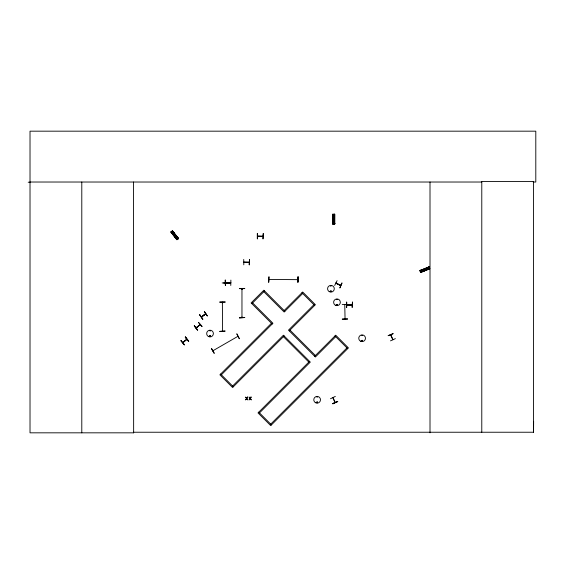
<?xml version="1.0" encoding="UTF-8"?>
<svg xmlns="http://www.w3.org/2000/svg" width="564" height="564" viewBox="0 0 564 564"><rect width="100%" height="100%" fill="white"/><g stroke="black" fill="none" stroke-linecap="round" stroke-linejoin="round"><path stroke-width="0.85" d="M225.142 280.068L225.388 285.462M225.381 285.462L225.374 280.068M225.487 282.98L225.889 282.916M230.19 282.938L230.796 282.698M230.782 285.483L230.88 280.096M533.163 182.024L535.8 182.024L535.8 131.172L30.019 131.172L30.019 432.828L133.64 432.828L133.569 432.236L533.551 432.236L533.629 421.329M182.785 342.792L186.917 339.352L182.637 342.637M196.117 327.994L200.248 324.554L196.032 327.747M222.181 282.945L230.542 283.029M392.84 339.768L390.563 334.875M205.712 313.901L201.517 317.031L205.648 313.697M222.561 302.283L222.371 302.826L222.554 302.226M222.371 302.283L222.561 331.082M222.604 331.026L222.35 330.56M241.963 289.304L241.963 288.705M241.942 288.775L242.153 289.304L242.175 288.719M242.167 317.49L241.956 316.968L242.146 317.56M210.393 336.081C209.427 337.18 209.857 334.981 210.337 335.996M210.534 336.214C208.842 334.142 209.864 337.624 210.266 336.496M330.645 285.941L331.195 285.793L330.8 286.167M330.624 291.172C331.851 292.356 330.419 289.924 330.856 291.567M316.615 402.294C317.969 400.715 317.419 403.845 316.665 402.414M316.771 402.294C317.736 401.074 317.306 403.605 316.827 402.21M331.406 291.384C330.631 289.367 330.116 293.005 331.456 291.257M336.63 304.715C337.378 306.139 337.321 303.481 336.673 304.891M337.279 299.491L336.729 299.639L337.216 299.357M362.398 335.524L361.855 335.305L362.342 335.587M362.469 340.86C361.82 339.542 361.665 341.784 362.391 340.931M362.581 340.896C361.806 338.879 361.291 342.517 362.638 340.769M212.931 350.752L213.453 350.448L213.03 350.914M242.175 289.226L242.175 288.817M344.759 304.602L345.055 318.914M210.28 330.906L209.745 330.687L210.287 330.828M336.532 304.546C336.835 306.731 338.174 303.312 336.518 304.68M316.876 396.83L317.419 397.049L316.876 396.908M390.591 334.988L390.817 335.418M334.671 285.483L337.103 280.668M340.381 285.13L340.6 285.539M201.306 316.89L205.599 313.725M346.768 304.708L347.41 304.969M351.562 304.68L352.105 304.863M257.572 236.048L262.887 236.253M243.796 262.048L249.189 262.232L243.874 262.253M392.586 339.225L393.002 339.683M361.884 340.543L361.884 340.994M268.993 279.462L269.592 279.462L268.993 279.652M346.881 304.68L352.091 304.659M347.375 304.891L352.169 304.969L346.789 304.927M251.868 303.665L264.572 290.961M271.453 323.257L219.889 374.813L232.594 387.517L284.157 335.94M284.15 310.538L302.685 291.997L315.389 304.708L289.24 330.856M221.377 374.813L272.934 323.257L252.609 302.924M302.685 293.484L284.157 312.033L263.832 291.701M232.594 386.037L283.417 335.22L310.306 362.088L259.489 412.911M313.908 304.708L288.5 330.116L315.389 357.005L335.721 336.68M309.565 361.348L258.009 412.911L270.713 425.616L348.425 347.903L335.721 335.199L314.649 356.265M270.713 424.128L346.945 347.903M213.46 350.695L213.143 350.886M237.416 336.574L238.022 336.482M180.981 340.628L184.414 344.787M196.187 327.973L200.283 324.596M182.68 342.602L186.726 339.239M171.618 232.77L173.042 231.663M172.02 233.284L173.444 232.185M172.626 234.067L174.05 232.967M173.162 234.765L174.586 233.665M173.768 235.548L175.192 234.441M176.37 238.889L177.794 237.789M176.349 239.355L178.196 237.825M317.476 402.633L317.01 402.759M207.298 315.939L204.323 311.434L207.326 315.918M205.768 313.859L201.489 317.046M335.961 283.008L336.426 283.17M211.62 348.51L214.278 353.198M237.881 336.356L212.981 350.723L213.375 350.47M393.08 333.669L388.081 335.7L393.094 333.705M390.478 340.86L395.378 338.626M335.347 396.407L330.49 398.741M335.101 402.484L333.042 397.62M332.76 403.634L337.765 401.61M332.887 403.902L337.653 401.364M340.649 285.525L335.883 283.177M420.011 270.635L429.042 266.998M420.067 270.783L429.091 267.124M420.109 270.889L429.119 267.195M420.145 270.974L429.183 267.343M420.194 271.101L429.225 267.456M420.258 271.228L420.462 271.735M429.542 268.203L420.603 272.081M429.676 268.542L420.645 272.186L429.719 268.647M420.737 272.405L429.733 268.675M269.479 279.673L269.049 279.652M230.683 282.938L225.417 282.888L230.796 282.938M333.796 223.4L333.655 223.88M225.515 282.62L230.718 282.677M269.514 279.441L269.049 279.462L297.799 279.652M239.362 288.423L244.748 288.408M239.362 288.648L244.748 288.613M225.156 302.135L219.77 302.241M219.77 301.966L225.156 301.93M346.754 302.107L346.712 307.5M219.77 331.378L225.163 331.068L219.77 331.399M342.207 304.405L347.6 304.497M347.6 319.005L342.214 319.132L347.6 318.963M28.2 182.235L30.019 182.228M30.019 182.024L481.783 182.024M332.838 215.251L334.635 215.251M332.838 215.913L334.635 215.913M332.838 216.9L334.635 216.9M332.838 217.774L334.635 217.774M332.838 218.769L334.635 218.769M332.838 223.006L334.635 223.006M332.541 223.281L334.938 223.281M332.541 223.358L334.938 223.358M334.776 223.993L332.838 223.993L332.746 214.264M257.572 233.447L257.494 238.84M257.628 236.238L262.965 236.295M262.965 238.84L263.261 233.447L263.036 238.84M243.796 264.833L243.726 259.447M249.189 264.833L249.485 259.447L249.267 264.833M352.169 304.948L347.297 304.687M223.464 282.98L228.512 283.029M336.073 283.029L340.734 285.271M335.968 283.248L340.698 285.588M301.944 292.744L314.649 305.448M334.981 335.94L347.685 348.644M284.898 311.293L263.832 290.22L251.128 302.924L272.193 323.997M289.981 330.116L315.389 355.524M283.417 336.68L308.825 362.088M258.749 412.164L271.453 424.875M220.63 374.073L233.341 386.777M202.109 326.387L198.472 322.404L201.926 326.535M194.284 325.851L197.682 330.039M185.352 337.025L188.785 341.185M185.203 337.152L188.63 341.312M184.4 344.794L180.952 340.649L184.357 344.837M172.443 230.866L178.4 238.572M178.287 238.657L172.323 230.958L178.196 238.727M172.14 231.106L178.118 238.783M172.041 231.177L178.012 238.868M177.907 238.953L177.47 239.291M171.393 231.691L177.371 239.376M171.301 231.762L177.336 239.404M171.216 231.832L177.244 239.474M171.118 231.903L177.145 239.552M171.089 231.924L176.997 239.672L170.941 232.044M335.072 402.52L332.873 397.698M199.705 314.839L202.927 319.161M211.38 348.651L214.108 353.297M390.76 334.847L392.981 339.57M428.125 267.371L428.802 269.035M427.512 267.618L428.189 269.282M426.596 267.985L427.272 269.655M425.785 268.316L426.462 269.98M424.868 268.683L425.545 270.353M420.941 270.276L421.611 271.947M421.47 272.327L420.568 270.107L421.4 272.356M420.786 271.15L420.554 271.517M346.479 302.107L346.515 307.5M297.912 276.861L297.947 282.254M222.554 330.539L222.561 331.026M533.551 432.236L533.551 181.439L481.783 181.439L481.783 432.236M430.008 182.024L430.008 432.828M334.734 223.993L334.776 214.257L332.697 214.264L332.697 224L333.331 224L333.324 214.264M334.649 214.257L334.635 223.993M334.494 214.257L334.494 223.993M334.417 214.257L334.382 223.993M334.269 214.257L334.283 223.993M334.191 214.257L334.142 223.993M333.204 224L333.19 214.264L333.091 224M333.049 214.264L333.056 224M332.859 214.264L332.936 224M257.297 233.447L257.297 238.84M241.963 288.761L241.963 317.504M133.562 182.024L133.64 432.828M81.794 182.024L81.794 432.828M425.27 269.275C425.912 270.734 426.349 268.055 425.27 269.275M333.345 218.169C333.839 219.692 334.537 217.091 333.345 218.169M173.811 234.455C174.1 236.027 175.122 233.531 173.811 234.455M341.96 283.036L339.852 288.007L341.946 283.029M247.399 397.077L246.708 398.191L245.601 397.077L246.475 398.501L245.573 399.925L246.687 398.783L247.815 399.925L246.919 398.48L247.815 397.077L247.399 397.077M250.895 397.077L250.204 398.191L249.098 397.077L249.972 398.501L249.069 399.925L250.183 398.783L251.311 399.925L250.416 398.48L251.311 397.077L250.895 397.077M194.312 325.83L197.527 330.166L194.298 325.837M185.373 337.011L188.573 341.361L185.373 337.011M172.542 230.789L170.906 232.072L176.87 239.763L178.506 238.487L172.506 230.817M199.762 314.797L202.716 319.316L199.755 314.804M236.873 333.93L239.333 338.731L236.873 333.93M337.653 401.371L332.774 403.662L337.681 401.427M428.992 266.878L419.961 270.523L420.751 272.447L429.775 268.781L428.992 266.871M268.972 276.861L268.711 282.254L268.972 276.861M298.137 276.861L297.87 282.254L298.109 276.861M352.444 302.071L352.176 307.465L352.422 302.071M244.748 317.546L239.362 317.877L244.748 317.546M329.256 291.651A3.363 3.363 0 0 0 334.297 288.733A3.363 3.363 0 0 0 329.256 285.821A3.363 3.363 0 0 0 329.256 291.651M335.305 305.194A3.356 3.356 0 0 0 340.339 302.29A3.356 3.356 0 0 0 335.305 299.378A3.356 3.356 0 0 0 335.305 305.194M208.342 336.475A3.37 3.37 0 0 0 213.396 333.557A3.37 3.37 0 0 0 208.342 330.645A3.37 3.37 0 0 0 208.342 336.475M360.431 341.164A3.37 3.37 0 0 0 365.479 338.245A3.37 3.37 0 0 0 360.431 335.333A3.37 3.37 0 0 0 360.431 341.164M315.452 402.689A3.37 3.37 0 0 0 320.5 399.77A3.37 3.37 0 0 0 315.452 396.859A3.37 3.37 0 0 0 315.452 402.689"/></g></svg>
